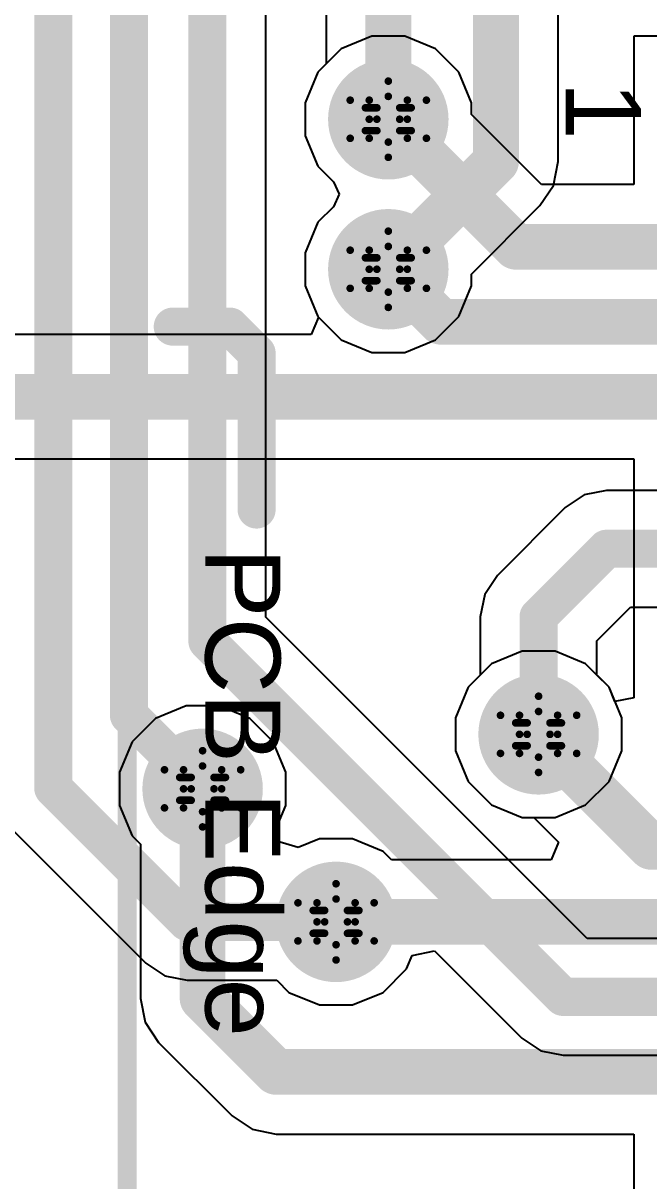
# Model space of a CAD drawing. Header units: inches. Extents: x -18 to 237, y -41 to 211.
# Drawn here: x 25.7 to 29.87, y 31.63 to 39.34 of the extents above; entities that cross this region are included whole.
import ezdxf

# ---------------------------------------------------------------- set-up
doc = ezdxf.new("R2010")
doc.units = ezdxf.units.IN
for name, color, linetype in [('Bottom Layer', 5, 'Continuous'), ('Bottom Solder', 6, 'Continuous'), ('Drill Drawing', 1, 'Continuous'), ('Top Layer', 1, 'Continuous'), ('Top Overlay', 2, 'Continuous'), ('Top Solder', 216, 'Continuous'), ('Via Holes', 16, 'Continuous')]:
    doc.layers.add(name, color=color, linetype=linetype)
doc.styles.add('Arial', font='', dxfattribs={"height": 0.2})
doc.styles.get('Arial').set_extended_font_data('Arial')

# ---------------------------------------------------------------- blocks, each defined once
blk = doc.blocks.new('F0502_B_18_15T_R_17')
at = {"layer": 'Top Overlay'}
for points in [[(-2.7178, -2.0574, 0.254, 0.254, 0), (-2.54, -1.8796, 0.254, 0.254, 0)], [(-1.4986, -1.8796, 0.254, 0.254, 0), (-2.54, -1.8796, 0.254, 0.254, 0)], [(-2.7178, -2.4384, 0.254, 0.254, 0), (-2.7178, -2.0574, 0.254, 0.254, 0)], [(5.7912, -2.7432, 0.127, 0.127, 0), (-5.7912, -2.7432, 0.127, 0.127, 0)]]:
    blk.add_lwpolyline(points, format="xyseb", dxfattribs=at)
for points in [[(-2.6035, -1.8796, 0.127, 0.127, 1), (-2.4765, -1.8796, 0.127, 0.127, 1)], [(-2.6035, -1.8796, 0.127, 0.127, 1), (-2.4765, -1.8796, 0.127, 0.127, 1)], [(-1.5621, -1.8796, 0.127, 0.127, 1), (-1.4351, -1.8796, 0.127, 0.127, 1)], [(-2.7813, -2.0574, 0.127, 0.127, 1), (-2.6543, -2.0574, 0.127, 0.127, 1)], [(-2.7813, -2.0574, 0.127, 0.127, 1), (-2.6543, -2.0574, 0.127, 0.127, 1)], [(-2.7813, -2.4384, 0.127, 0.127, 1), (-2.6543, -2.4384, 0.127, 0.127, 1)]]:
    blk.add_lwpolyline(points, format="xyseb", close=True, dxfattribs=at)
at = {"layer": 'Top Overlay', "style": 'Arial'}
for s, p in [('1', (-4.3516, 0.1816)), ('PCB Edge', (-1.2446, -2.221))]:
    blk.add_text(s, height=0.5, dxfattribs=at).set_placement(p)

msp = doc.modelspace()

# ---------------------------------------------------------------- hatches: boundary and pattern name
at = {"layer": 'Bottom Layer'}
h = msp.add_hatch(color=5, dxfattribs=at)
edge = h.paths.add_edge_path()
edge.add_arc((28.1365, 38.7025), 0.3, 0, 360)
h = msp.add_hatch(color=5, dxfattribs=at)
edge = h.paths.add_edge_path()
edge.add_arc((28.1365, 37.7025), 0.3, 0, 360)
h = msp.add_hatch(color=5, dxfattribs=at)
edge = h.paths.add_edge_path()
edge.add_arc((29.1382, 34.6025), 0.3, 0, 360)
h = msp.add_hatch(color=5, dxfattribs=at)
edge = h.paths.add_edge_path()
edge.add_arc((26.8986, 34.2392), 0.3, 0, 360)
h = msp.add_hatch(color=5, dxfattribs=at)
edge = h.paths.add_edge_path()
edge.add_arc((27.7882, 33.3525), 0.3, 0, 360)
at = {"layer": 'Bottom Solder'}
h = msp.add_hatch(color=6, dxfattribs=at)
edge = h.paths.add_edge_path()
edge.add_arc((28.1365, 38.7025), 0.4016, 0, 360)
h = msp.add_hatch(color=6, dxfattribs=at)
edge = h.paths.add_edge_path()
edge.add_arc((28.1365, 37.7025), 0.4016, 0, 360)
h = msp.add_hatch(color=6, dxfattribs=at)
edge = h.paths.add_edge_path()
edge.add_arc((29.1382, 34.6025), 0.4016, 0, 360)
h = msp.add_hatch(color=6, dxfattribs=at)
edge = h.paths.add_edge_path()
edge.add_arc((26.8986, 34.2392), 0.4016, 0, 360)
h = msp.add_hatch(color=6, dxfattribs=at)
edge = h.paths.add_edge_path()
edge.add_arc((27.7882, 33.3525), 0.4016, 0, 360)
at = {"layer": 'Top Layer'}
h = msp.add_hatch(color=1, dxfattribs=at)
edge = h.paths.add_edge_path()
edge.add_arc((28.1365, 38.7025), 0.3, 0, 360)
h = msp.add_hatch(color=1, dxfattribs=at)
edge = h.paths.add_edge_path()
edge.add_arc((28.1365, 37.7025), 0.3, 0, 360)
h = msp.add_hatch(color=1, dxfattribs=at)
edge = h.paths.add_edge_path()
edge.add_arc((29.1382, 34.6025), 0.3, 0, 360)
h = msp.add_hatch(color=1, dxfattribs=at)
edge = h.paths.add_edge_path()
edge.add_arc((26.8986, 34.2392), 0.3, 0, 360)
h = msp.add_hatch(color=1, dxfattribs=at)
edge = h.paths.add_edge_path()
edge.add_arc((27.7882, 33.3525), 0.3, 0, 360)
at = {"layer": 'Top Solder'}
h = msp.add_hatch(color=216, dxfattribs=at)
edge = h.paths.add_edge_path()
edge.add_arc((28.1365, 38.7025), 0.4016, 0, 360)
h = msp.add_hatch(color=216, dxfattribs=at)
edge = h.paths.add_edge_path()
edge.add_arc((28.1365, 37.7025), 0.4016, 0, 360)
h = msp.add_hatch(color=216, dxfattribs=at)
edge = h.paths.add_edge_path()
edge.add_arc((29.1382, 34.6025), 0.4016, 0, 360)
h = msp.add_hatch(color=216, dxfattribs=at)
edge = h.paths.add_edge_path()
edge.add_arc((26.8986, 34.2392), 0.4016, 0, 360)
h = msp.add_hatch(color=216, dxfattribs=at)
edge = h.paths.add_edge_path()
edge.add_arc((27.7882, 33.3525), 0.4016, 0, 360)
at = {"layer": 'Via Holes'}
h = msp.add_hatch(color=7, dxfattribs=at)
edge = h.paths.add_edge_path()
edge.add_arc((28.1365, 38.7025), 0.15, 0, 360)
h = msp.add_hatch(color=7, dxfattribs=at)
edge = h.paths.add_edge_path()
edge.add_arc((28.1365, 37.7025), 0.15, 0, 360)
h = msp.add_hatch(color=7, dxfattribs=at)
edge = h.paths.add_edge_path()
edge.add_arc((29.1382, 34.6025), 0.15, 0, 360)
h = msp.add_hatch(color=7, dxfattribs=at)
edge = h.paths.add_edge_path()
edge.add_arc((26.8986, 34.2392), 0.15, 0, 360)
h = msp.add_hatch(color=7, dxfattribs=at)
edge = h.paths.add_edge_path()
edge.add_arc((27.7882, 33.3525), 0.15, 0, 360)

# ---------------------------------------------------------------- linework, layer by layer
at = {"layer": 'Bottom Layer'}
for p, q in [((27.7222, 44.2147), (27.7222, 39.0716)), ((29.2688, 38.4203), (29.2688, 43.9228)), ((27.3191, 35.384), (27.3191, 43.1042)), ((27.7222, 39.0716), (27.6669, 39.0163)), ((27.6669, 39.0163), (27.5825, 38.8127)), ((27.5825, 38.8127), (27.5825, 38.5923)), ((27.5825, 38.5923), (27.6669, 38.3887)), ((27.6669, 38.3887), (27.7701, 38.2855)), ((29.2372, 38.2618), (29.2688, 38.4203)), ((27.7701, 38.2855), (27.8086, 38.2025)), ((27.8086, 38.2025), (27.7701, 38.1195)), ((29.1474, 38.1273), (29.2372, 38.2618)), ((28.6905, 37.6705), (29.1474, 38.1273)), ((27.7701, 38.1195), (27.6669, 38.0163)), ((27.6669, 38.0163), (27.5825, 37.8127)), ((27.5825, 37.8127), (27.5825, 37.5923)), ((28.6905, 37.5923), (28.6905, 37.6705)), ((27.5825, 37.5923), (27.6669, 37.3887)), ((28.6062, 37.3887), (28.6905, 37.5923)), ((27.6669, 37.3887), (27.8227, 37.2328)), ((28.4504, 37.2328), (28.6062, 37.3887)), ((27.8227, 37.2328), (28.0263, 37.1485)), ((28.2467, 37.1485), (28.4504, 37.2328)), ((28.0263, 37.1485), (28.2467, 37.1485)), ((29.4423, 36.1983), (29.3163, 36.1141)), ((29.591, 36.2279), (29.4423, 36.1983)), ((32.8536, 36.2279), (29.591, 36.2279)), ((29.3163, 36.1141), (28.8635, 35.6613)), ((28.8635, 35.6613), (28.7793, 35.5353)), ((28.7793, 35.5353), (28.7497, 35.3866)), ((29.5267, 35.2257), (29.7519, 35.4509)), ((29.7519, 35.4509), (32.8536, 35.4509)), ((29.4622, 33.2409), (27.3191, 35.384)), ((28.7497, 35.3866), (28.7497, 34.9975)), ((29.5267, 34.9975), (29.5267, 35.2257)), ((28.7497, 34.9975), (28.6685, 34.9163)), ((29.6079, 34.9163), (29.5267, 34.9975)), ((28.6685, 34.9163), (28.5842, 34.7127)), ((29.6922, 34.7127), (29.6079, 34.9163)), ((28.5842, 34.7127), (28.5842, 34.4923)), ((29.6922, 34.4923), (29.6922, 34.7127)), ((28.5842, 34.4923), (28.6685, 34.2887)), ((29.6079, 34.2887), (29.6922, 34.4923)), ((28.6685, 34.2887), (28.8244, 34.1328)), ((29.452, 34.1328), (29.6079, 34.2887)), ((28.8244, 34.1328), (29.028, 34.0485)), ((29.2484, 34.0485), (29.452, 34.1328)), ((29.028, 34.0485), (29.2484, 34.0485)), ((25.6286, 33.9692), (26.52, 33.0778)), ((31.2534, 33.2409), (29.4622, 33.2409)), ((28.2579, 33.0387), (28.2954, 33.1294)), ((28.2954, 33.1294), (28.4452, 33.1592)), ((28.4452, 33.1592), (29.0266, 32.5778)), ((26.52, 33.0778), (26.6461, 32.9936)), ((28.102, 32.8828), (28.2579, 33.0387)), ((26.6461, 32.9936), (26.7947, 32.964)), ((26.7947, 32.964), (27.3932, 32.964)), ((27.3932, 32.964), (27.4744, 32.8828)), ((27.4744, 32.8828), (27.678, 32.7985)), ((27.8984, 32.7985), (28.102, 32.8828)), ((27.678, 32.7985), (27.8984, 32.7985)), ((29.0266, 32.5778), (29.1527, 32.4936)), ((29.1527, 32.4936), (29.3013, 32.464)), ((29.3013, 32.464), (31.2534, 32.464))]:
    msp.add_line(p, q, dxfattribs=at)
for points in [[(28.1365, 38.7025, 0.3048, 0.3048, 0), (28.1365, 44.2147, 0.3048, 0.3048, 0)], [(28.8544, 38.4203, 0.3048, 0.3048, 0), (28.8544, 44.0944, 0.3048, 0.3048, 0)], [(26.9307, 35.2231, 0.254, 0.254, 0), (26.9307, 43.1042, 0.254, 0.254, 0)], [(26.4077, 34.7301, 0.254, 0.254, 0), (26.4077, 42.8527, 0.254, 0.254, 0)], [(25.9033, 34.2439, 0.254, 0.254, 0), (25.9033, 42.6513, 0.254, 0.254, 0)], [(28.1365, 37.7025, 0.3048, 0.3048, 0), (28.8544, 38.4203, 0.3048, 0.3048, 0)], [(29.1382, 35.3866, 0.254, 0.254, 0), (29.591, 35.8394, 0.254, 0.254, 0)], [(29.591, 35.8394, 0.254, 0.254, 0), (33.2486, 35.8394, 0.254, 0.254, 0)], [(29.1382, 34.6025, 0.254, 0.254, 0), (29.1382, 35.3866, 0.254, 0.254, 0)], [(26.9307, 35.2231, 0.254, 0.254, 0), (29.3013, 32.8525, 0.254, 0.254, 0)], [(26.4077, 34.7301, 0.254, 0.254, 0), (26.8986, 34.2392, 0.254, 0.254, 0)], [(25.9033, 34.2439, 0.254, 0.254, 0), (26.7947, 33.3525, 0.254, 0.254, 0)], [(26.7947, 33.3525, 0.254, 0.254, 0), (27.7882, 33.3525, 0.254, 0.254, 0)], [(29.3013, 32.8525, 0.254, 0.254, 0), (31.6484, 32.8525, 0.254, 0.254, 0)]]:
    msp.add_lwpolyline(points, format="xyseb", dxfattribs=at)
for points in [[(28.0603, 38.7025, 0.1524, 0.1524, 1), (28.2127, 38.7025, 0.1524, 0.1524, 1)], [(28.7782, 38.4203, 0.1524, 0.1524, 1), (28.9306, 38.4203, 0.1524, 0.1524, 1)], [(28.7782, 38.4203, 0.1524, 0.1524, 1), (28.9306, 38.4203, 0.1524, 0.1524, 1)], [(28.0603, 37.7025, 0.1524, 0.1524, 1), (28.2127, 37.7025, 0.1524, 0.1524, 1)], [(29.5275, 35.8394, 0.127, 0.127, 1), (29.6545, 35.8394, 0.127, 0.127, 1)], [(29.5275, 35.8394, 0.127, 0.127, 1), (29.6545, 35.8394, 0.127, 0.127, 1)], [(29.0747, 35.3866, 0.127, 0.127, 1), (29.2017, 35.3866, 0.127, 0.127, 1)], [(29.0747, 35.3866, 0.127, 0.127, 1), (29.2017, 35.3866, 0.127, 0.127, 1)], [(26.8672, 35.2231, 0.127, 0.127, 1), (26.9942, 35.2231, 0.127, 0.127, 1)], [(26.8672, 35.2231, 0.127, 0.127, 1), (26.9942, 35.2231, 0.127, 0.127, 1)], [(26.3442, 34.7301, 0.127, 0.127, 1), (26.4712, 34.7301, 0.127, 0.127, 1)], [(26.3442, 34.7301, 0.127, 0.127, 1), (26.4712, 34.7301, 0.127, 0.127, 1)], [(29.0747, 34.6025, 0.127, 0.127, 1), (29.2017, 34.6025, 0.127, 0.127, 1)], [(25.8398, 34.2439, 0.127, 0.127, 1), (25.9668, 34.2439, 0.127, 0.127, 1)], [(25.8398, 34.2439, 0.127, 0.127, 1), (25.9668, 34.2439, 0.127, 0.127, 1)], [(26.8351, 34.2392, 0.127, 0.127, 1), (26.9621, 34.2392, 0.127, 0.127, 1)], [(26.7312, 33.3525, 0.127, 0.127, 1), (26.8582, 33.3525, 0.127, 0.127, 1)], [(26.7312, 33.3525, 0.127, 0.127, 1), (26.8582, 33.3525, 0.127, 0.127, 1)], [(27.7247, 33.3525, 0.127, 0.127, 1), (27.8517, 33.3525, 0.127, 0.127, 1)], [(29.2378, 32.8525, 0.127, 0.127, 1), (29.3648, 32.8525, 0.127, 0.127, 1)], [(29.2378, 32.8525, 0.127, 0.127, 1), (29.3648, 32.8525, 0.127, 0.127, 1)]]:
    msp.add_lwpolyline(points, format="xyseb", close=True, dxfattribs=at)
at = {"layer": 'Drill Drawing'}
for points in [[(28.0095, 38.8295, 0.0508, 0.0508, 0), (28.1365, 38.9565, 0.0508, 0.0508, 0)], [(28.1365, 38.9565, 0.0508, 0.0508, 0), (28.2635, 38.8295, 0.0508, 0.0508, 0)], [(27.8825, 38.8295, 0.0508, 0.0508, 0), (28.0095, 38.7025, 0.0508, 0.0508, 0)], [(27.8825, 38.8295, 0.0508, 0.0508, 0), (28.0095, 38.8295, 0.0508, 0.0508, 0)], [(28.0603, 38.7787, 0.0508, 0.0508, 0), (28.1365, 38.8549, 0.0508, 0.0508, 0)], [(28.1365, 38.8549, 0.0508, 0.0508, 0), (28.2127, 38.7787, 0.0508, 0.0508, 0)], [(28.2635, 38.8295, 0.0508, 0.0508, 0), (28.3905, 38.8295, 0.0508, 0.0508, 0)], [(28.2635, 38.7025, 0.0508, 0.0508, 0), (28.3905, 38.8295, 0.0508, 0.0508, 0)], [(27.9841, 38.7787, 0.0508, 0.0508, 0), (28.0603, 38.7025, 0.0508, 0.0508, 0)], [(27.9841, 38.7787, 0.0508, 0.0508, 0), (28.0603, 38.7787, 0.0508, 0.0508, 0)], [(28.2127, 38.7787, 0.0508, 0.0508, 0), (28.2889, 38.7787, 0.0508, 0.0508, 0)], [(28.2127, 38.7025, 0.0508, 0.0508, 0), (28.2889, 38.7787, 0.0508, 0.0508, 0)], [(27.8825, 38.5755, 0.0508, 0.0508, 0), (28.0095, 38.7025, 0.0508, 0.0508, 0)], [(27.9841, 38.6263, 0.0508, 0.0508, 0), (28.0603, 38.7025, 0.0508, 0.0508, 0)], [(28.2127, 38.7025, 0.0508, 0.0508, 0), (28.2889, 38.6263, 0.0508, 0.0508, 0)], [(28.2635, 38.7025, 0.0508, 0.0508, 0), (28.3905, 38.5755, 0.0508, 0.0508, 0)], [(27.8825, 38.5755, 0.0508, 0.0508, 0), (28.0095, 38.5755, 0.0508, 0.0508, 0)], [(27.9841, 38.6263, 0.0508, 0.0508, 0), (28.0603, 38.6263, 0.0508, 0.0508, 0)], [(28.0095, 38.5755, 0.0508, 0.0508, 0), (28.1365, 38.4485, 0.0508, 0.0508, 0)], [(28.0603, 38.6263, 0.0508, 0.0508, 0), (28.1365, 38.5501, 0.0508, 0.0508, 0)], [(28.1365, 38.5501, 0.0508, 0.0508, 0), (28.2127, 38.6263, 0.0508, 0.0508, 0)], [(28.1365, 38.4485, 0.0508, 0.0508, 0), (28.2635, 38.5755, 0.0508, 0.0508, 0)], [(28.2127, 38.6263, 0.0508, 0.0508, 0), (28.2889, 38.6263, 0.0508, 0.0508, 0)], [(28.2635, 38.5755, 0.0508, 0.0508, 0), (28.3905, 38.5755, 0.0508, 0.0508, 0)], [(28.0095, 37.8295, 0.0508, 0.0508, 0), (28.1365, 37.9565, 0.0508, 0.0508, 0)], [(28.1365, 37.9565, 0.0508, 0.0508, 0), (28.2635, 37.8295, 0.0508, 0.0508, 0)], [(27.8825, 37.8295, 0.0508, 0.0508, 0), (28.0095, 37.7025, 0.0508, 0.0508, 0)], [(27.8825, 37.8295, 0.0508, 0.0508, 0), (28.0095, 37.8295, 0.0508, 0.0508, 0)], [(28.0603, 37.7787, 0.0508, 0.0508, 0), (28.1365, 37.8549, 0.0508, 0.0508, 0)], [(28.1365, 37.8549, 0.0508, 0.0508, 0), (28.2127, 37.7787, 0.0508, 0.0508, 0)], [(28.2635, 37.8295, 0.0508, 0.0508, 0), (28.3905, 37.8295, 0.0508, 0.0508, 0)], [(28.2635, 37.7025, 0.0508, 0.0508, 0), (28.3905, 37.8295, 0.0508, 0.0508, 0)], [(27.9841, 37.7787, 0.0508, 0.0508, 0), (28.0603, 37.7025, 0.0508, 0.0508, 0)], [(27.9841, 37.7787, 0.0508, 0.0508, 0), (28.0603, 37.7787, 0.0508, 0.0508, 0)], [(28.2127, 37.7787, 0.0508, 0.0508, 0), (28.2889, 37.7787, 0.0508, 0.0508, 0)], [(28.2127, 37.7025, 0.0508, 0.0508, 0), (28.2889, 37.7787, 0.0508, 0.0508, 0)], [(27.8825, 37.5755, 0.0508, 0.0508, 0), (28.0095, 37.7025, 0.0508, 0.0508, 0)], [(27.9841, 37.6263, 0.0508, 0.0508, 0), (28.0603, 37.7025, 0.0508, 0.0508, 0)], [(28.2127, 37.7025, 0.0508, 0.0508, 0), (28.2889, 37.6263, 0.0508, 0.0508, 0)], [(28.2635, 37.7025, 0.0508, 0.0508, 0), (28.3905, 37.5755, 0.0508, 0.0508, 0)], [(27.8825, 37.5755, 0.0508, 0.0508, 0), (28.0095, 37.5755, 0.0508, 0.0508, 0)], [(27.9841, 37.6263, 0.0508, 0.0508, 0), (28.0603, 37.6263, 0.0508, 0.0508, 0)], [(28.0095, 37.5755, 0.0508, 0.0508, 0), (28.1365, 37.4485, 0.0508, 0.0508, 0)], [(28.0603, 37.6263, 0.0508, 0.0508, 0), (28.1365, 37.5501, 0.0508, 0.0508, 0)], [(28.1365, 37.5501, 0.0508, 0.0508, 0), (28.2127, 37.6263, 0.0508, 0.0508, 0)], [(28.1365, 37.4485, 0.0508, 0.0508, 0), (28.2635, 37.5755, 0.0508, 0.0508, 0)], [(28.2127, 37.6263, 0.0508, 0.0508, 0), (28.2889, 37.6263, 0.0508, 0.0508, 0)], [(28.2635, 37.5755, 0.0508, 0.0508, 0), (28.3905, 37.5755, 0.0508, 0.0508, 0)], [(29.0112, 34.7295, 0.0508, 0.0508, 0), (29.1382, 34.8565, 0.0508, 0.0508, 0)], [(29.1382, 34.8565, 0.0508, 0.0508, 0), (29.2652, 34.7295, 0.0508, 0.0508, 0)], [(28.8842, 34.7295, 0.0508, 0.0508, 0), (29.0112, 34.6025, 0.0508, 0.0508, 0)], [(28.8842, 34.7295, 0.0508, 0.0508, 0), (29.0112, 34.7295, 0.0508, 0.0508, 0)], [(29.062, 34.6787, 0.0508, 0.0508, 0), (29.1382, 34.7549, 0.0508, 0.0508, 0)], [(29.1382, 34.7549, 0.0508, 0.0508, 0), (29.2144, 34.6787, 0.0508, 0.0508, 0)], [(29.2652, 34.7295, 0.0508, 0.0508, 0), (29.3922, 34.7295, 0.0508, 0.0508, 0)], [(29.2652, 34.6025, 0.0508, 0.0508, 0), (29.3922, 34.7295, 0.0508, 0.0508, 0)], [(28.9858, 34.6787, 0.0508, 0.0508, 0), (29.062, 34.6025, 0.0508, 0.0508, 0)], [(28.9858, 34.6787, 0.0508, 0.0508, 0), (29.062, 34.6787, 0.0508, 0.0508, 0)], [(29.2144, 34.6787, 0.0508, 0.0508, 0), (29.2906, 34.6787, 0.0508, 0.0508, 0)], [(29.2144, 34.6025, 0.0508, 0.0508, 0), (29.2906, 34.6787, 0.0508, 0.0508, 0)], [(28.8842, 34.4755, 0.0508, 0.0508, 0), (29.0112, 34.6025, 0.0508, 0.0508, 0)], [(28.9858, 34.5263, 0.0508, 0.0508, 0), (29.062, 34.6025, 0.0508, 0.0508, 0)], [(29.2144, 34.6025, 0.0508, 0.0508, 0), (29.2906, 34.5263, 0.0508, 0.0508, 0)], [(29.2652, 34.6025, 0.0508, 0.0508, 0), (29.3922, 34.4755, 0.0508, 0.0508, 0)], [(26.7716, 34.3662, 0.0508, 0.0508, 0), (26.8986, 34.4932, 0.0508, 0.0508, 0)], [(26.8986, 34.4932, 0.0508, 0.0508, 0), (27.0256, 34.3662, 0.0508, 0.0508, 0)], [(28.8842, 34.4755, 0.0508, 0.0508, 0), (29.0112, 34.4755, 0.0508, 0.0508, 0)], [(28.9858, 34.5263, 0.0508, 0.0508, 0), (29.062, 34.5263, 0.0508, 0.0508, 0)], [(29.0112, 34.4755, 0.0508, 0.0508, 0), (29.1382, 34.3485, 0.0508, 0.0508, 0)], [(29.062, 34.5263, 0.0508, 0.0508, 0), (29.1382, 34.4501, 0.0508, 0.0508, 0)], [(29.1382, 34.4501, 0.0508, 0.0508, 0), (29.2144, 34.5263, 0.0508, 0.0508, 0)], [(29.1382, 34.3485, 0.0508, 0.0508, 0), (29.2652, 34.4755, 0.0508, 0.0508, 0)], [(29.2144, 34.5263, 0.0508, 0.0508, 0), (29.2906, 34.5263, 0.0508, 0.0508, 0)], [(29.2652, 34.4755, 0.0508, 0.0508, 0), (29.3922, 34.4755, 0.0508, 0.0508, 0)], [(26.8224, 34.3154, 0.0508, 0.0508, 0), (26.8986, 34.3916, 0.0508, 0.0508, 0)], [(26.8986, 34.3916, 0.0508, 0.0508, 0), (26.9748, 34.3154, 0.0508, 0.0508, 0)], [(26.6446, 34.3662, 0.0508, 0.0508, 0), (26.7716, 34.2392, 0.0508, 0.0508, 0)], [(26.6446, 34.3662, 0.0508, 0.0508, 0), (26.7716, 34.3662, 0.0508, 0.0508, 0)], [(26.7462, 34.3154, 0.0508, 0.0508, 0), (26.8224, 34.2392, 0.0508, 0.0508, 0)], [(26.7462, 34.3154, 0.0508, 0.0508, 0), (26.8224, 34.3154, 0.0508, 0.0508, 0)], [(26.9748, 34.3154, 0.0508, 0.0508, 0), (27.051, 34.3154, 0.0508, 0.0508, 0)], [(26.9748, 34.2392, 0.0508, 0.0508, 0), (27.051, 34.3154, 0.0508, 0.0508, 0)], [(27.0256, 34.3662, 0.0508, 0.0508, 0), (27.1526, 34.3662, 0.0508, 0.0508, 0)], [(27.0256, 34.2392, 0.0508, 0.0508, 0), (27.1526, 34.3662, 0.0508, 0.0508, 0)], [(26.6446, 34.1122, 0.0508, 0.0508, 0), (26.7716, 34.2392, 0.0508, 0.0508, 0)], [(26.7462, 34.163, 0.0508, 0.0508, 0), (26.8224, 34.2392, 0.0508, 0.0508, 0)], [(26.9748, 34.2392, 0.0508, 0.0508, 0), (27.051, 34.163, 0.0508, 0.0508, 0)], [(27.0256, 34.2392, 0.0508, 0.0508, 0), (27.1526, 34.1122, 0.0508, 0.0508, 0)], [(26.7462, 34.163, 0.0508, 0.0508, 0), (26.8224, 34.163, 0.0508, 0.0508, 0)], [(26.8224, 34.163, 0.0508, 0.0508, 0), (26.8986, 34.0868, 0.0508, 0.0508, 0)], [(26.8986, 34.0868, 0.0508, 0.0508, 0), (26.9748, 34.163, 0.0508, 0.0508, 0)], [(26.9748, 34.163, 0.0508, 0.0508, 0), (27.051, 34.163, 0.0508, 0.0508, 0)], [(26.6446, 34.1122, 0.0508, 0.0508, 0), (26.7716, 34.1122, 0.0508, 0.0508, 0)], [(26.7716, 34.1122, 0.0508, 0.0508, 0), (26.8986, 33.9852, 0.0508, 0.0508, 0)], [(26.8986, 33.9852, 0.0508, 0.0508, 0), (27.0256, 34.1122, 0.0508, 0.0508, 0)], [(27.0256, 34.1122, 0.0508, 0.0508, 0), (27.1526, 34.1122, 0.0508, 0.0508, 0)], [(27.6612, 33.4795, 0.0508, 0.0508, 0), (27.7882, 33.6065, 0.0508, 0.0508, 0)], [(27.7882, 33.6065, 0.0508, 0.0508, 0), (27.9152, 33.4795, 0.0508, 0.0508, 0)], [(27.5342, 33.4795, 0.0508, 0.0508, 0), (27.6612, 33.3525, 0.0508, 0.0508, 0)], [(27.5342, 33.4795, 0.0508, 0.0508, 0), (27.6612, 33.4795, 0.0508, 0.0508, 0)], [(27.712, 33.4287, 0.0508, 0.0508, 0), (27.7882, 33.5049, 0.0508, 0.0508, 0)], [(27.7882, 33.5049, 0.0508, 0.0508, 0), (27.8644, 33.4287, 0.0508, 0.0508, 0)], [(27.9152, 33.4795, 0.0508, 0.0508, 0), (28.0422, 33.4795, 0.0508, 0.0508, 0)], [(27.9152, 33.3525, 0.0508, 0.0508, 0), (28.0422, 33.4795, 0.0508, 0.0508, 0)], [(27.6358, 33.4287, 0.0508, 0.0508, 0), (27.712, 33.3525, 0.0508, 0.0508, 0)], [(27.6358, 33.4287, 0.0508, 0.0508, 0), (27.712, 33.4287, 0.0508, 0.0508, 0)], [(27.8644, 33.4287, 0.0508, 0.0508, 0), (27.9406, 33.4287, 0.0508, 0.0508, 0)], [(27.8644, 33.3525, 0.0508, 0.0508, 0), (27.9406, 33.4287, 0.0508, 0.0508, 0)], [(27.5342, 33.2255, 0.0508, 0.0508, 0), (27.6612, 33.3525, 0.0508, 0.0508, 0)], [(27.6358, 33.2763, 0.0508, 0.0508, 0), (27.712, 33.3525, 0.0508, 0.0508, 0)], [(27.8644, 33.3525, 0.0508, 0.0508, 0), (27.9406, 33.2763, 0.0508, 0.0508, 0)], [(27.9152, 33.3525, 0.0508, 0.0508, 0), (28.0422, 33.2255, 0.0508, 0.0508, 0)], [(27.6358, 33.2763, 0.0508, 0.0508, 0), (27.712, 33.2763, 0.0508, 0.0508, 0)], [(27.712, 33.2763, 0.0508, 0.0508, 0), (27.7882, 33.2001, 0.0508, 0.0508, 0)], [(27.7882, 33.2001, 0.0508, 0.0508, 0), (27.8644, 33.2763, 0.0508, 0.0508, 0)], [(27.8644, 33.2763, 0.0508, 0.0508, 0), (27.9406, 33.2763, 0.0508, 0.0508, 0)], [(27.5342, 33.2255, 0.0508, 0.0508, 0), (27.6612, 33.2255, 0.0508, 0.0508, 0)], [(27.6612, 33.2255, 0.0508, 0.0508, 0), (27.7882, 33.0985, 0.0508, 0.0508, 0)], [(27.7882, 33.0985, 0.0508, 0.0508, 0), (27.9152, 33.2255, 0.0508, 0.0508, 0)], [(27.9152, 33.2255, 0.0508, 0.0508, 0), (28.0422, 33.2255, 0.0508, 0.0508, 0)]]:
    msp.add_lwpolyline(points, format="xyseb", dxfattribs=at)
for points in [[(28.1238, 38.9565, 0.0254, 0.0254, 1), (28.1492, 38.9565, 0.0254, 0.0254, 1)], [(28.1238, 38.9565, 0.0254, 0.0254, 1), (28.1492, 38.9565, 0.0254, 0.0254, 1)], [(27.8698, 38.8295, 0.0254, 0.0254, 1), (27.8952, 38.8295, 0.0254, 0.0254, 1)], [(27.8698, 38.8295, 0.0254, 0.0254, 1), (27.8952, 38.8295, 0.0254, 0.0254, 1)], [(27.9968, 38.8295, 0.0254, 0.0254, 1), (28.0222, 38.8295, 0.0254, 0.0254, 1)], [(27.9968, 38.8295, 0.0254, 0.0254, 1), (28.0222, 38.8295, 0.0254, 0.0254, 1)], [(28.1238, 38.8549, 0.0254, 0.0254, 1), (28.1492, 38.8549, 0.0254, 0.0254, 1)], [(28.1238, 38.8549, 0.0254, 0.0254, 1), (28.1492, 38.8549, 0.0254, 0.0254, 1)], [(28.2508, 38.8295, 0.0254, 0.0254, 1), (28.2762, 38.8295, 0.0254, 0.0254, 1)], [(28.2508, 38.8295, 0.0254, 0.0254, 1), (28.2762, 38.8295, 0.0254, 0.0254, 1)], [(28.3778, 38.8295, 0.0254, 0.0254, 1), (28.4032, 38.8295, 0.0254, 0.0254, 1)], [(28.3778, 38.8295, 0.0254, 0.0254, 1), (28.4032, 38.8295, 0.0254, 0.0254, 1)], [(27.9714, 38.7787, 0.0254, 0.0254, 1), (27.9968, 38.7787, 0.0254, 0.0254, 1)], [(27.9714, 38.7787, 0.0254, 0.0254, 1), (27.9968, 38.7787, 0.0254, 0.0254, 1)], [(28.0476, 38.7787, 0.0254, 0.0254, 1), (28.073, 38.7787, 0.0254, 0.0254, 1)], [(28.0476, 38.7787, 0.0254, 0.0254, 1), (28.073, 38.7787, 0.0254, 0.0254, 1)], [(28.2, 38.7787, 0.0254, 0.0254, 1), (28.2254, 38.7787, 0.0254, 0.0254, 1)], [(28.2, 38.7787, 0.0254, 0.0254, 1), (28.2254, 38.7787, 0.0254, 0.0254, 1)], [(28.2762, 38.7787, 0.0254, 0.0254, 1), (28.3016, 38.7787, 0.0254, 0.0254, 1)], [(28.2762, 38.7787, 0.0254, 0.0254, 1), (28.3016, 38.7787, 0.0254, 0.0254, 1)], [(27.9968, 38.7025, 0.0254, 0.0254, 1), (28.0222, 38.7025, 0.0254, 0.0254, 1)], [(27.9968, 38.7025, 0.0254, 0.0254, 1), (28.0222, 38.7025, 0.0254, 0.0254, 1)], [(28.0476, 38.7025, 0.0254, 0.0254, 1), (28.073, 38.7025, 0.0254, 0.0254, 1)], [(28.0476, 38.7025, 0.0254, 0.0254, 1), (28.073, 38.7025, 0.0254, 0.0254, 1)], [(28.2, 38.7025, 0.0254, 0.0254, 1), (28.2254, 38.7025, 0.0254, 0.0254, 1)], [(28.2, 38.7025, 0.0254, 0.0254, 1), (28.2254, 38.7025, 0.0254, 0.0254, 1)], [(28.2508, 38.7025, 0.0254, 0.0254, 1), (28.2762, 38.7025, 0.0254, 0.0254, 1)], [(28.2508, 38.7025, 0.0254, 0.0254, 1), (28.2762, 38.7025, 0.0254, 0.0254, 1)], [(27.8698, 38.5755, 0.0254, 0.0254, 1), (27.8952, 38.5755, 0.0254, 0.0254, 1)], [(27.8698, 38.5755, 0.0254, 0.0254, 1), (27.8952, 38.5755, 0.0254, 0.0254, 1)], [(27.9714, 38.6263, 0.0254, 0.0254, 1), (27.9968, 38.6263, 0.0254, 0.0254, 1)], [(27.9714, 38.6263, 0.0254, 0.0254, 1), (27.9968, 38.6263, 0.0254, 0.0254, 1)], [(27.9968, 38.5755, 0.0254, 0.0254, 1), (28.0222, 38.5755, 0.0254, 0.0254, 1)], [(27.9968, 38.5755, 0.0254, 0.0254, 1), (28.0222, 38.5755, 0.0254, 0.0254, 1)], [(28.0476, 38.6263, 0.0254, 0.0254, 1), (28.073, 38.6263, 0.0254, 0.0254, 1)], [(28.0476, 38.6263, 0.0254, 0.0254, 1), (28.073, 38.6263, 0.0254, 0.0254, 1)], [(28.2, 38.6263, 0.0254, 0.0254, 1), (28.2254, 38.6263, 0.0254, 0.0254, 1)], [(28.2, 38.6263, 0.0254, 0.0254, 1), (28.2254, 38.6263, 0.0254, 0.0254, 1)], [(28.2508, 38.5755, 0.0254, 0.0254, 1), (28.2762, 38.5755, 0.0254, 0.0254, 1)], [(28.2508, 38.5755, 0.0254, 0.0254, 1), (28.2762, 38.5755, 0.0254, 0.0254, 1)], [(28.2762, 38.6263, 0.0254, 0.0254, 1), (28.3016, 38.6263, 0.0254, 0.0254, 1)], [(28.2762, 38.6263, 0.0254, 0.0254, 1), (28.3016, 38.6263, 0.0254, 0.0254, 1)], [(28.3778, 38.5755, 0.0254, 0.0254, 1), (28.4032, 38.5755, 0.0254, 0.0254, 1)], [(28.3778, 38.5755, 0.0254, 0.0254, 1), (28.4032, 38.5755, 0.0254, 0.0254, 1)], [(28.1238, 38.5501, 0.0254, 0.0254, 1), (28.1492, 38.5501, 0.0254, 0.0254, 1)], [(28.1238, 38.5501, 0.0254, 0.0254, 1), (28.1492, 38.5501, 0.0254, 0.0254, 1)], [(28.1238, 38.4485, 0.0254, 0.0254, 1), (28.1492, 38.4485, 0.0254, 0.0254, 1)], [(28.1238, 38.4485, 0.0254, 0.0254, 1), (28.1492, 38.4485, 0.0254, 0.0254, 1)], [(28.1238, 37.9565, 0.0254, 0.0254, 1), (28.1492, 37.9565, 0.0254, 0.0254, 1)], [(28.1238, 37.9565, 0.0254, 0.0254, 1), (28.1492, 37.9565, 0.0254, 0.0254, 1)], [(27.8698, 37.8295, 0.0254, 0.0254, 1), (27.8952, 37.8295, 0.0254, 0.0254, 1)], [(27.8698, 37.8295, 0.0254, 0.0254, 1), (27.8952, 37.8295, 0.0254, 0.0254, 1)], [(27.9968, 37.8295, 0.0254, 0.0254, 1), (28.0222, 37.8295, 0.0254, 0.0254, 1)], [(27.9968, 37.8295, 0.0254, 0.0254, 1), (28.0222, 37.8295, 0.0254, 0.0254, 1)], [(28.1238, 37.8549, 0.0254, 0.0254, 1), (28.1492, 37.8549, 0.0254, 0.0254, 1)], [(28.1238, 37.8549, 0.0254, 0.0254, 1), (28.1492, 37.8549, 0.0254, 0.0254, 1)], [(28.2508, 37.8295, 0.0254, 0.0254, 1), (28.2762, 37.8295, 0.0254, 0.0254, 1)], [(28.2508, 37.8295, 0.0254, 0.0254, 1), (28.2762, 37.8295, 0.0254, 0.0254, 1)], [(28.3778, 37.8295, 0.0254, 0.0254, 1), (28.4032, 37.8295, 0.0254, 0.0254, 1)], [(28.3778, 37.8295, 0.0254, 0.0254, 1), (28.4032, 37.8295, 0.0254, 0.0254, 1)], [(27.9714, 37.7787, 0.0254, 0.0254, 1), (27.9968, 37.7787, 0.0254, 0.0254, 1)], [(27.9714, 37.7787, 0.0254, 0.0254, 1), (27.9968, 37.7787, 0.0254, 0.0254, 1)], [(28.0476, 37.7787, 0.0254, 0.0254, 1), (28.073, 37.7787, 0.0254, 0.0254, 1)], [(28.0476, 37.7787, 0.0254, 0.0254, 1), (28.073, 37.7787, 0.0254, 0.0254, 1)], [(28.2, 37.7787, 0.0254, 0.0254, 1), (28.2254, 37.7787, 0.0254, 0.0254, 1)], [(28.2, 37.7787, 0.0254, 0.0254, 1), (28.2254, 37.7787, 0.0254, 0.0254, 1)], [(28.2762, 37.7787, 0.0254, 0.0254, 1), (28.3016, 37.7787, 0.0254, 0.0254, 1)], [(28.2762, 37.7787, 0.0254, 0.0254, 1), (28.3016, 37.7787, 0.0254, 0.0254, 1)], [(27.9968, 37.7025, 0.0254, 0.0254, 1), (28.0222, 37.7025, 0.0254, 0.0254, 1)], [(27.9968, 37.7025, 0.0254, 0.0254, 1), (28.0222, 37.7025, 0.0254, 0.0254, 1)], [(28.0476, 37.7025, 0.0254, 0.0254, 1), (28.073, 37.7025, 0.0254, 0.0254, 1)], [(28.0476, 37.7025, 0.0254, 0.0254, 1), (28.073, 37.7025, 0.0254, 0.0254, 1)], [(28.2, 37.7025, 0.0254, 0.0254, 1), (28.2254, 37.7025, 0.0254, 0.0254, 1)], [(28.2, 37.7025, 0.0254, 0.0254, 1), (28.2254, 37.7025, 0.0254, 0.0254, 1)], [(28.2508, 37.7025, 0.0254, 0.0254, 1), (28.2762, 37.7025, 0.0254, 0.0254, 1)], [(28.2508, 37.7025, 0.0254, 0.0254, 1), (28.2762, 37.7025, 0.0254, 0.0254, 1)], [(27.8698, 37.5755, 0.0254, 0.0254, 1), (27.8952, 37.5755, 0.0254, 0.0254, 1)], [(27.8698, 37.5755, 0.0254, 0.0254, 1), (27.8952, 37.5755, 0.0254, 0.0254, 1)], [(27.9714, 37.6263, 0.0254, 0.0254, 1), (27.9968, 37.6263, 0.0254, 0.0254, 1)], [(27.9714, 37.6263, 0.0254, 0.0254, 1), (27.9968, 37.6263, 0.0254, 0.0254, 1)], [(27.9968, 37.5755, 0.0254, 0.0254, 1), (28.0222, 37.5755, 0.0254, 0.0254, 1)], [(27.9968, 37.5755, 0.0254, 0.0254, 1), (28.0222, 37.5755, 0.0254, 0.0254, 1)], [(28.0476, 37.6263, 0.0254, 0.0254, 1), (28.073, 37.6263, 0.0254, 0.0254, 1)], [(28.0476, 37.6263, 0.0254, 0.0254, 1), (28.073, 37.6263, 0.0254, 0.0254, 1)], [(28.2, 37.6263, 0.0254, 0.0254, 1), (28.2254, 37.6263, 0.0254, 0.0254, 1)], [(28.2, 37.6263, 0.0254, 0.0254, 1), (28.2254, 37.6263, 0.0254, 0.0254, 1)], [(28.2508, 37.5755, 0.0254, 0.0254, 1), (28.2762, 37.5755, 0.0254, 0.0254, 1)], [(28.2508, 37.5755, 0.0254, 0.0254, 1), (28.2762, 37.5755, 0.0254, 0.0254, 1)], [(28.2762, 37.6263, 0.0254, 0.0254, 1), (28.3016, 37.6263, 0.0254, 0.0254, 1)], [(28.2762, 37.6263, 0.0254, 0.0254, 1), (28.3016, 37.6263, 0.0254, 0.0254, 1)], [(28.3778, 37.5755, 0.0254, 0.0254, 1), (28.4032, 37.5755, 0.0254, 0.0254, 1)], [(28.3778, 37.5755, 0.0254, 0.0254, 1), (28.4032, 37.5755, 0.0254, 0.0254, 1)], [(28.1238, 37.5501, 0.0254, 0.0254, 1), (28.1492, 37.5501, 0.0254, 0.0254, 1)], [(28.1238, 37.5501, 0.0254, 0.0254, 1), (28.1492, 37.5501, 0.0254, 0.0254, 1)], [(28.1238, 37.4485, 0.0254, 0.0254, 1), (28.1492, 37.4485, 0.0254, 0.0254, 1)], [(28.1238, 37.4485, 0.0254, 0.0254, 1), (28.1492, 37.4485, 0.0254, 0.0254, 1)], [(29.1255, 34.8565, 0.0254, 0.0254, 1), (29.1509, 34.8565, 0.0254, 0.0254, 1)], [(29.1255, 34.8565, 0.0254, 0.0254, 1), (29.1509, 34.8565, 0.0254, 0.0254, 1)], [(28.8715, 34.7295, 0.0254, 0.0254, 1), (28.8969, 34.7295, 0.0254, 0.0254, 1)], [(28.8715, 34.7295, 0.0254, 0.0254, 1), (28.8969, 34.7295, 0.0254, 0.0254, 1)], [(28.9985, 34.7295, 0.0254, 0.0254, 1), (29.0239, 34.7295, 0.0254, 0.0254, 1)], [(28.9985, 34.7295, 0.0254, 0.0254, 1), (29.0239, 34.7295, 0.0254, 0.0254, 1)], [(29.1255, 34.7549, 0.0254, 0.0254, 1), (29.1509, 34.7549, 0.0254, 0.0254, 1)], [(29.1255, 34.7549, 0.0254, 0.0254, 1), (29.1509, 34.7549, 0.0254, 0.0254, 1)], [(29.2525, 34.7295, 0.0254, 0.0254, 1), (29.2779, 34.7295, 0.0254, 0.0254, 1)], [(29.2525, 34.7295, 0.0254, 0.0254, 1), (29.2779, 34.7295, 0.0254, 0.0254, 1)], [(29.3795, 34.7295, 0.0254, 0.0254, 1), (29.4049, 34.7295, 0.0254, 0.0254, 1)], [(29.3795, 34.7295, 0.0254, 0.0254, 1), (29.4049, 34.7295, 0.0254, 0.0254, 1)], [(28.9731, 34.6787, 0.0254, 0.0254, 1), (28.9985, 34.6787, 0.0254, 0.0254, 1)], [(28.9731, 34.6787, 0.0254, 0.0254, 1), (28.9985, 34.6787, 0.0254, 0.0254, 1)], [(29.0493, 34.6787, 0.0254, 0.0254, 1), (29.0747, 34.6787, 0.0254, 0.0254, 1)], [(29.0493, 34.6787, 0.0254, 0.0254, 1), (29.0747, 34.6787, 0.0254, 0.0254, 1)], [(29.2017, 34.6787, 0.0254, 0.0254, 1), (29.2271, 34.6787, 0.0254, 0.0254, 1)], [(29.2017, 34.6787, 0.0254, 0.0254, 1), (29.2271, 34.6787, 0.0254, 0.0254, 1)], [(29.2779, 34.6787, 0.0254, 0.0254, 1), (29.3033, 34.6787, 0.0254, 0.0254, 1)], [(29.2779, 34.6787, 0.0254, 0.0254, 1), (29.3033, 34.6787, 0.0254, 0.0254, 1)], [(28.9985, 34.6025, 0.0254, 0.0254, 1), (29.0239, 34.6025, 0.0254, 0.0254, 1)], [(28.9985, 34.6025, 0.0254, 0.0254, 1), (29.0239, 34.6025, 0.0254, 0.0254, 1)], [(29.0493, 34.6025, 0.0254, 0.0254, 1), (29.0747, 34.6025, 0.0254, 0.0254, 1)], [(29.0493, 34.6025, 0.0254, 0.0254, 1), (29.0747, 34.6025, 0.0254, 0.0254, 1)], [(29.2017, 34.6025, 0.0254, 0.0254, 1), (29.2271, 34.6025, 0.0254, 0.0254, 1)], [(29.2017, 34.6025, 0.0254, 0.0254, 1), (29.2271, 34.6025, 0.0254, 0.0254, 1)], [(29.2525, 34.6025, 0.0254, 0.0254, 1), (29.2779, 34.6025, 0.0254, 0.0254, 1)], [(29.2525, 34.6025, 0.0254, 0.0254, 1), (29.2779, 34.6025, 0.0254, 0.0254, 1)], [(26.8859, 34.4932, 0.0254, 0.0254, 1), (26.9113, 34.4932, 0.0254, 0.0254, 1)], [(26.8859, 34.4932, 0.0254, 0.0254, 1), (26.9113, 34.4932, 0.0254, 0.0254, 1)], [(28.8715, 34.4755, 0.0254, 0.0254, 1), (28.8969, 34.4755, 0.0254, 0.0254, 1)], [(28.8715, 34.4755, 0.0254, 0.0254, 1), (28.8969, 34.4755, 0.0254, 0.0254, 1)], [(28.9731, 34.5263, 0.0254, 0.0254, 1), (28.9985, 34.5263, 0.0254, 0.0254, 1)], [(28.9731, 34.5263, 0.0254, 0.0254, 1), (28.9985, 34.5263, 0.0254, 0.0254, 1)], [(28.9985, 34.4755, 0.0254, 0.0254, 1), (29.0239, 34.4755, 0.0254, 0.0254, 1)], [(28.9985, 34.4755, 0.0254, 0.0254, 1), (29.0239, 34.4755, 0.0254, 0.0254, 1)], [(29.0493, 34.5263, 0.0254, 0.0254, 1), (29.0747, 34.5263, 0.0254, 0.0254, 1)], [(29.0493, 34.5263, 0.0254, 0.0254, 1), (29.0747, 34.5263, 0.0254, 0.0254, 1)], [(29.2017, 34.5263, 0.0254, 0.0254, 1), (29.2271, 34.5263, 0.0254, 0.0254, 1)], [(29.2017, 34.5263, 0.0254, 0.0254, 1), (29.2271, 34.5263, 0.0254, 0.0254, 1)], [(29.2525, 34.4755, 0.0254, 0.0254, 1), (29.2779, 34.4755, 0.0254, 0.0254, 1)], [(29.2525, 34.4755, 0.0254, 0.0254, 1), (29.2779, 34.4755, 0.0254, 0.0254, 1)], [(29.2779, 34.5263, 0.0254, 0.0254, 1), (29.3033, 34.5263, 0.0254, 0.0254, 1)], [(29.2779, 34.5263, 0.0254, 0.0254, 1), (29.3033, 34.5263, 0.0254, 0.0254, 1)], [(29.3795, 34.4755, 0.0254, 0.0254, 1), (29.4049, 34.4755, 0.0254, 0.0254, 1)], [(29.3795, 34.4755, 0.0254, 0.0254, 1), (29.4049, 34.4755, 0.0254, 0.0254, 1)], [(26.8859, 34.3916, 0.0254, 0.0254, 1), (26.9113, 34.3916, 0.0254, 0.0254, 1)], [(26.8859, 34.3916, 0.0254, 0.0254, 1), (26.9113, 34.3916, 0.0254, 0.0254, 1)], [(29.1255, 34.4501, 0.0254, 0.0254, 1), (29.1509, 34.4501, 0.0254, 0.0254, 1)], [(29.1255, 34.4501, 0.0254, 0.0254, 1), (29.1509, 34.4501, 0.0254, 0.0254, 1)], [(26.6319, 34.3662, 0.0254, 0.0254, 1), (26.6573, 34.3662, 0.0254, 0.0254, 1)], [(26.6319, 34.3662, 0.0254, 0.0254, 1), (26.6573, 34.3662, 0.0254, 0.0254, 1)], [(26.7335, 34.3154, 0.0254, 0.0254, 1), (26.7589, 34.3154, 0.0254, 0.0254, 1)], [(26.7335, 34.3154, 0.0254, 0.0254, 1), (26.7589, 34.3154, 0.0254, 0.0254, 1)], [(26.7589, 34.3662, 0.0254, 0.0254, 1), (26.7843, 34.3662, 0.0254, 0.0254, 1)], [(26.7589, 34.3662, 0.0254, 0.0254, 1), (26.7843, 34.3662, 0.0254, 0.0254, 1)], [(26.8097, 34.3154, 0.0254, 0.0254, 1), (26.8351, 34.3154, 0.0254, 0.0254, 1)], [(26.8097, 34.3154, 0.0254, 0.0254, 1), (26.8351, 34.3154, 0.0254, 0.0254, 1)], [(26.9621, 34.3154, 0.0254, 0.0254, 1), (26.9875, 34.3154, 0.0254, 0.0254, 1)], [(26.9621, 34.3154, 0.0254, 0.0254, 1), (26.9875, 34.3154, 0.0254, 0.0254, 1)], [(27.0129, 34.3662, 0.0254, 0.0254, 1), (27.0383, 34.3662, 0.0254, 0.0254, 1)], [(27.0129, 34.3662, 0.0254, 0.0254, 1), (27.0383, 34.3662, 0.0254, 0.0254, 1)], [(27.0383, 34.3154, 0.0254, 0.0254, 1), (27.0637, 34.3154, 0.0254, 0.0254, 1)], [(27.0383, 34.3154, 0.0254, 0.0254, 1), (27.0637, 34.3154, 0.0254, 0.0254, 1)], [(27.1399, 34.3662, 0.0254, 0.0254, 1), (27.1653, 34.3662, 0.0254, 0.0254, 1)], [(27.1399, 34.3662, 0.0254, 0.0254, 1), (27.1653, 34.3662, 0.0254, 0.0254, 1)], [(29.1255, 34.3485, 0.0254, 0.0254, 1), (29.1509, 34.3485, 0.0254, 0.0254, 1)], [(29.1255, 34.3485, 0.0254, 0.0254, 1), (29.1509, 34.3485, 0.0254, 0.0254, 1)], [(26.7589, 34.2392, 0.0254, 0.0254, 1), (26.7843, 34.2392, 0.0254, 0.0254, 1)], [(26.7589, 34.2392, 0.0254, 0.0254, 1), (26.7843, 34.2392, 0.0254, 0.0254, 1)], [(26.8097, 34.2392, 0.0254, 0.0254, 1), (26.8351, 34.2392, 0.0254, 0.0254, 1)], [(26.8097, 34.2392, 0.0254, 0.0254, 1), (26.8351, 34.2392, 0.0254, 0.0254, 1)], [(26.9621, 34.2392, 0.0254, 0.0254, 1), (26.9875, 34.2392, 0.0254, 0.0254, 1)], [(26.9621, 34.2392, 0.0254, 0.0254, 1), (26.9875, 34.2392, 0.0254, 0.0254, 1)], [(27.0129, 34.2392, 0.0254, 0.0254, 1), (27.0383, 34.2392, 0.0254, 0.0254, 1)], [(27.0129, 34.2392, 0.0254, 0.0254, 1), (27.0383, 34.2392, 0.0254, 0.0254, 1)], [(26.7335, 34.163, 0.0254, 0.0254, 1), (26.7589, 34.163, 0.0254, 0.0254, 1)], [(26.7335, 34.163, 0.0254, 0.0254, 1), (26.7589, 34.163, 0.0254, 0.0254, 1)], [(26.8097, 34.163, 0.0254, 0.0254, 1), (26.8351, 34.163, 0.0254, 0.0254, 1)], [(26.8097, 34.163, 0.0254, 0.0254, 1), (26.8351, 34.163, 0.0254, 0.0254, 1)], [(26.9621, 34.163, 0.0254, 0.0254, 1), (26.9875, 34.163, 0.0254, 0.0254, 1)], [(26.9621, 34.163, 0.0254, 0.0254, 1), (26.9875, 34.163, 0.0254, 0.0254, 1)], [(27.0383, 34.163, 0.0254, 0.0254, 1), (27.0637, 34.163, 0.0254, 0.0254, 1)], [(27.0383, 34.163, 0.0254, 0.0254, 1), (27.0637, 34.163, 0.0254, 0.0254, 1)], [(26.6319, 34.1122, 0.0254, 0.0254, 1), (26.6573, 34.1122, 0.0254, 0.0254, 1)], [(26.6319, 34.1122, 0.0254, 0.0254, 1), (26.6573, 34.1122, 0.0254, 0.0254, 1)], [(26.7589, 34.1122, 0.0254, 0.0254, 1), (26.7843, 34.1122, 0.0254, 0.0254, 1)], [(26.7589, 34.1122, 0.0254, 0.0254, 1), (26.7843, 34.1122, 0.0254, 0.0254, 1)], [(26.8859, 34.0868, 0.0254, 0.0254, 1), (26.9113, 34.0868, 0.0254, 0.0254, 1)], [(26.8859, 34.0868, 0.0254, 0.0254, 1), (26.9113, 34.0868, 0.0254, 0.0254, 1)], [(27.0129, 34.1122, 0.0254, 0.0254, 1), (27.0383, 34.1122, 0.0254, 0.0254, 1)], [(27.0129, 34.1122, 0.0254, 0.0254, 1), (27.0383, 34.1122, 0.0254, 0.0254, 1)], [(27.1399, 34.1122, 0.0254, 0.0254, 1), (27.1653, 34.1122, 0.0254, 0.0254, 1)], [(27.1399, 34.1122, 0.0254, 0.0254, 1), (27.1653, 34.1122, 0.0254, 0.0254, 1)], [(26.8859, 33.9852, 0.0254, 0.0254, 1), (26.9113, 33.9852, 0.0254, 0.0254, 1)], [(26.8859, 33.9852, 0.0254, 0.0254, 1), (26.9113, 33.9852, 0.0254, 0.0254, 1)], [(27.7755, 33.6065, 0.0254, 0.0254, 1), (27.8009, 33.6065, 0.0254, 0.0254, 1)], [(27.7755, 33.6065, 0.0254, 0.0254, 1), (27.8009, 33.6065, 0.0254, 0.0254, 1)], [(27.5215, 33.4795, 0.0254, 0.0254, 1), (27.5469, 33.4795, 0.0254, 0.0254, 1)], [(27.5215, 33.4795, 0.0254, 0.0254, 1), (27.5469, 33.4795, 0.0254, 0.0254, 1)], [(27.6485, 33.4795, 0.0254, 0.0254, 1), (27.6739, 33.4795, 0.0254, 0.0254, 1)], [(27.6485, 33.4795, 0.0254, 0.0254, 1), (27.6739, 33.4795, 0.0254, 0.0254, 1)], [(27.7755, 33.5049, 0.0254, 0.0254, 1), (27.8009, 33.5049, 0.0254, 0.0254, 1)], [(27.7755, 33.5049, 0.0254, 0.0254, 1), (27.8009, 33.5049, 0.0254, 0.0254, 1)], [(27.9025, 33.4795, 0.0254, 0.0254, 1), (27.9279, 33.4795, 0.0254, 0.0254, 1)], [(27.9025, 33.4795, 0.0254, 0.0254, 1), (27.9279, 33.4795, 0.0254, 0.0254, 1)], [(28.0295, 33.4795, 0.0254, 0.0254, 1), (28.0549, 33.4795, 0.0254, 0.0254, 1)], [(28.0295, 33.4795, 0.0254, 0.0254, 1), (28.0549, 33.4795, 0.0254, 0.0254, 1)], [(27.6231, 33.4287, 0.0254, 0.0254, 1), (27.6485, 33.4287, 0.0254, 0.0254, 1)], [(27.6231, 33.4287, 0.0254, 0.0254, 1), (27.6485, 33.4287, 0.0254, 0.0254, 1)], [(27.6993, 33.4287, 0.0254, 0.0254, 1), (27.7247, 33.4287, 0.0254, 0.0254, 1)], [(27.6993, 33.4287, 0.0254, 0.0254, 1), (27.7247, 33.4287, 0.0254, 0.0254, 1)], [(27.8517, 33.4287, 0.0254, 0.0254, 1), (27.8771, 33.4287, 0.0254, 0.0254, 1)], [(27.8517, 33.4287, 0.0254, 0.0254, 1), (27.8771, 33.4287, 0.0254, 0.0254, 1)], [(27.9279, 33.4287, 0.0254, 0.0254, 1), (27.9533, 33.4287, 0.0254, 0.0254, 1)], [(27.9279, 33.4287, 0.0254, 0.0254, 1), (27.9533, 33.4287, 0.0254, 0.0254, 1)], [(27.6485, 33.3525, 0.0254, 0.0254, 1), (27.6739, 33.3525, 0.0254, 0.0254, 1)], [(27.6485, 33.3525, 0.0254, 0.0254, 1), (27.6739, 33.3525, 0.0254, 0.0254, 1)], [(27.6993, 33.3525, 0.0254, 0.0254, 1), (27.7247, 33.3525, 0.0254, 0.0254, 1)], [(27.6993, 33.3525, 0.0254, 0.0254, 1), (27.7247, 33.3525, 0.0254, 0.0254, 1)], [(27.8517, 33.3525, 0.0254, 0.0254, 1), (27.8771, 33.3525, 0.0254, 0.0254, 1)], [(27.8517, 33.3525, 0.0254, 0.0254, 1), (27.8771, 33.3525, 0.0254, 0.0254, 1)], [(27.9025, 33.3525, 0.0254, 0.0254, 1), (27.9279, 33.3525, 0.0254, 0.0254, 1)], [(27.9025, 33.3525, 0.0254, 0.0254, 1), (27.9279, 33.3525, 0.0254, 0.0254, 1)], [(27.6231, 33.2763, 0.0254, 0.0254, 1), (27.6485, 33.2763, 0.0254, 0.0254, 1)], [(27.6231, 33.2763, 0.0254, 0.0254, 1), (27.6485, 33.2763, 0.0254, 0.0254, 1)], [(27.6993, 33.2763, 0.0254, 0.0254, 1), (27.7247, 33.2763, 0.0254, 0.0254, 1)], [(27.6993, 33.2763, 0.0254, 0.0254, 1), (27.7247, 33.2763, 0.0254, 0.0254, 1)], [(27.8517, 33.2763, 0.0254, 0.0254, 1), (27.8771, 33.2763, 0.0254, 0.0254, 1)], [(27.8517, 33.2763, 0.0254, 0.0254, 1), (27.8771, 33.2763, 0.0254, 0.0254, 1)], [(27.9279, 33.2763, 0.0254, 0.0254, 1), (27.9533, 33.2763, 0.0254, 0.0254, 1)], [(27.9279, 33.2763, 0.0254, 0.0254, 1), (27.9533, 33.2763, 0.0254, 0.0254, 1)], [(27.5215, 33.2255, 0.0254, 0.0254, 1), (27.5469, 33.2255, 0.0254, 0.0254, 1)], [(27.5215, 33.2255, 0.0254, 0.0254, 1), (27.5469, 33.2255, 0.0254, 0.0254, 1)], [(27.6485, 33.2255, 0.0254, 0.0254, 1), (27.6739, 33.2255, 0.0254, 0.0254, 1)], [(27.6485, 33.2255, 0.0254, 0.0254, 1), (27.6739, 33.2255, 0.0254, 0.0254, 1)], [(27.7755, 33.2001, 0.0254, 0.0254, 1), (27.8009, 33.2001, 0.0254, 0.0254, 1)], [(27.7755, 33.2001, 0.0254, 0.0254, 1), (27.8009, 33.2001, 0.0254, 0.0254, 1)], [(27.9025, 33.2255, 0.0254, 0.0254, 1), (27.9279, 33.2255, 0.0254, 0.0254, 1)], [(27.9025, 33.2255, 0.0254, 0.0254, 1), (27.9279, 33.2255, 0.0254, 0.0254, 1)], [(28.0295, 33.2255, 0.0254, 0.0254, 1), (28.0549, 33.2255, 0.0254, 0.0254, 1)], [(28.0295, 33.2255, 0.0254, 0.0254, 1), (28.0549, 33.2255, 0.0254, 0.0254, 1)], [(27.7755, 33.0985, 0.0254, 0.0254, 1), (27.8009, 33.0985, 0.0254, 0.0254, 1)], [(27.7755, 33.0985, 0.0254, 0.0254, 1), (27.8009, 33.0985, 0.0254, 0.0254, 1)]]:
    msp.add_lwpolyline(points, format="xyseb", close=True, dxfattribs=at)
at = {"layer": 'Top Layer'}
for p, q in [((28.0263, 39.2565), (27.8227, 39.1721)), ((28.2467, 39.2565), (28.0263, 39.2565)), ((28.4504, 39.1721), (28.2467, 39.2565)), ((30.9254, 39.2565), (29.7742, 39.2565)), ((29.7742, 39.2565), (29.7742, 38.2668)), ((27.8227, 39.1721), (27.6669, 39.0163)), ((28.6062, 39.0163), (28.4504, 39.1721)), ((27.6669, 39.0163), (27.5825, 38.8127)), ((28.6905, 38.8127), (28.6062, 39.0163)), ((27.5825, 38.8127), (27.5825, 38.5923)), ((28.6905, 38.7345), (28.6905, 38.8127)), ((29.1582, 38.2668), (28.6905, 38.7345)), ((27.5825, 38.5923), (27.6669, 38.3887)), ((27.6669, 38.3887), (27.7701, 38.2855)), ((27.7701, 38.2855), (27.8086, 38.2025)), ((27.8086, 38.2025), (27.7701, 38.1195)), ((29.7742, 38.2668), (29.1582, 38.2668)), ((27.7701, 38.1195), (27.6669, 38.0163)), ((27.6669, 38.0163), (27.5825, 37.8127)), ((27.5825, 37.8127), (27.5825, 37.5923)), ((27.5825, 37.5923), (27.6669, 37.3887)), ((27.6714, 37.3842), (27.6228, 37.2668)), ((27.6669, 37.3887), (27.6714, 37.3842)), ((27.6228, 37.2668), (25.3627, 37.2668)), ((25.3627, 36.4381), (29.7742, 36.4381)), ((29.7742, 36.4381), (29.7742, 35.9485)), ((29.7742, 35.9485), (29.7742, 34.8466)), ((29.028, 35.1565), (28.8244, 35.0721)), ((29.2484, 35.1565), (29.028, 35.1565)), ((29.452, 35.0721), (29.2484, 35.1565)), ((28.8244, 35.0721), (28.6685, 34.9163)), ((29.6079, 34.9163), (29.452, 35.0721)), ((28.6685, 34.9163), (28.5842, 34.7127)), ((29.6472, 34.8213), (29.6079, 34.9163)), ((29.7742, 34.8466), (29.6472, 34.8213)), ((26.7884, 34.7932), (26.5848, 34.7089)), ((27.0088, 34.7932), (26.7884, 34.7932)), ((27.2124, 34.7089), (27.0088, 34.7932)), ((26.5848, 34.7089), (26.4289, 34.553)), ((27.3683, 34.553), (27.2124, 34.7089)), ((28.5842, 34.7127), (28.5842, 34.4923)), ((26.4289, 34.553), (26.3446, 34.3494)), ((27.4526, 34.3494), (27.3683, 34.553)), ((28.5842, 34.4923), (28.6685, 34.2887)), ((26.3446, 34.3494), (26.3446, 34.129)), ((27.4526, 34.129), (27.4526, 34.3494)), ((28.6685, 34.2887), (28.8244, 34.1328)), ((26.3446, 34.129), (26.4289, 33.9254)), ((27.3683, 33.9254), (27.4526, 34.129)), ((28.8244, 34.1328), (29.028, 34.0485)), ((29.028, 34.0485), (29.1062, 34.0485)), ((29.1062, 34.0485), (29.2705, 33.8842)), ((26.4289, 33.9254), (26.4842, 33.8701)), ((27.3767, 33.904), (27.3683, 33.9254)), ((27.3928, 33.8905), (27.3767, 33.904)), ((27.5353, 33.8474), (27.3928, 33.8905)), ((27.678, 33.9065), (27.5353, 33.8474)), ((27.8984, 33.9065), (27.678, 33.9065)), ((28.102, 33.8221), (27.8984, 33.9065)), ((29.2705, 33.8842), (29.2219, 33.7668)), ((26.4842, 33.8701), (26.4842, 32.8422)), ((28.1573, 33.7668), (28.102, 33.8221)), ((29.2219, 33.7668), (28.1573, 33.7668)), ((26.4842, 32.8422), (26.5158, 32.6836)), ((26.5158, 32.6836), (26.6056, 32.5492)), ((26.6056, 32.5492), (27.0953, 32.0595)), ((27.0953, 32.0595), (27.2297, 31.9697)), ((27.2297, 31.9697), (27.3883, 31.9381)), ((27.3883, 31.9381), (29.7742, 31.9381)), ((29.7742, 31.9381), (29.7742, 31.3057))]:
    msp.add_line(p, q, dxfattribs=at)
for points in [[(28.1365, 38.7025, 0.3048, 0.3048, 0), (28.9865, 37.8525, 0.3048, 0.3048, 0)], [(28.9865, 37.8525, 0.3048, 0.3048, 0), (30.4882, 37.8525, 0.3048, 0.3048, 0)], [(28.1365, 37.7025, 0.3048, 0.3048, 0), (28.4865, 37.3525, 0.3048, 0.3048, 0)], [(28.4865, 37.3525, 0.3048, 0.3048, 0), (30.4882, 37.3525, 0.3048, 0.3048, 0)], [(24.9936, 36.8525, 0.3048, 0.3048, 0), (30.4882, 36.8525, 0.3048, 0.3048, 0)], [(29.1382, 34.6025, 0.3048, 0.3048, 0), (29.8882, 33.8525, 0.3048, 0.3048, 0)], [(26.8986, 32.8422, 0.3048, 0.3048, 0), (26.8986, 34.2392, 0.3048, 0.3048, 0)], [(29.8882, 33.8525, 0.3048, 0.3048, 0), (30.4882, 33.8525, 0.3048, 0.3048, 0)], [(27.7882, 33.3525, 0.3048, 0.3048, 0), (30.4882, 33.3525, 0.3048, 0.3048, 0)], [(26.8986, 32.8422, 0.3048, 0.3048, 0), (27.3883, 32.3525, 0.3048, 0.3048, 0)], [(27.3883, 32.3525, 0.3048, 0.3048, 0), (30.4882, 32.3525, 0.3048, 0.3048, 0)]]:
    msp.add_lwpolyline(points, format="xyseb", dxfattribs=at)
for points in [[(28.0603, 38.7025, 0.1524, 0.1524, 1), (28.2127, 38.7025, 0.1524, 0.1524, 1)], [(28.9103, 37.8525, 0.1524, 0.1524, 1), (29.0627, 37.8525, 0.1524, 0.1524, 1)], [(28.9103, 37.8525, 0.1524, 0.1524, 1), (29.0627, 37.8525, 0.1524, 0.1524, 1)], [(28.0603, 37.7025, 0.1524, 0.1524, 1), (28.2127, 37.7025, 0.1524, 0.1524, 1)], [(28.4103, 37.3525, 0.1524, 0.1524, 1), (28.5627, 37.3525, 0.1524, 0.1524, 1)], [(28.4103, 37.3525, 0.1524, 0.1524, 1), (28.5627, 37.3525, 0.1524, 0.1524, 1)], [(29.062, 34.6025, 0.1524, 0.1524, 1), (29.2144, 34.6025, 0.1524, 0.1524, 1)], [(26.8224, 34.2392, 0.1524, 0.1524, 1), (26.9748, 34.2392, 0.1524, 0.1524, 1)], [(29.812, 33.8525, 0.1524, 0.1524, 1), (29.9644, 33.8525, 0.1524, 0.1524, 1)], [(29.812, 33.8525, 0.1524, 0.1524, 1), (29.9644, 33.8525, 0.1524, 0.1524, 1)], [(27.712, 33.3525, 0.1524, 0.1524, 1), (27.8644, 33.3525, 0.1524, 0.1524, 1)], [(26.8224, 32.8422, 0.1524, 0.1524, 1), (26.9748, 32.8422, 0.1524, 0.1524, 1)], [(26.8224, 32.8422, 0.1524, 0.1524, 1), (26.9748, 32.8422, 0.1524, 0.1524, 1)], [(27.3121, 32.3525, 0.1524, 0.1524, 1), (27.4645, 32.3525, 0.1524, 0.1524, 1)], [(27.3121, 32.3525, 0.1524, 0.1524, 1), (27.4645, 32.3525, 0.1524, 0.1524, 1)]]:
    msp.add_lwpolyline(points, format="xyseb", close=True, dxfattribs=at)

# ---------------------------------------------------------------- block references
at = {"rotation": 270}
msp.add_blockref('F0502_B_18_15T_R_17', (29.1382, 34.6025), dxfattribs=at)

doc.saveas('drawing.dxf')
